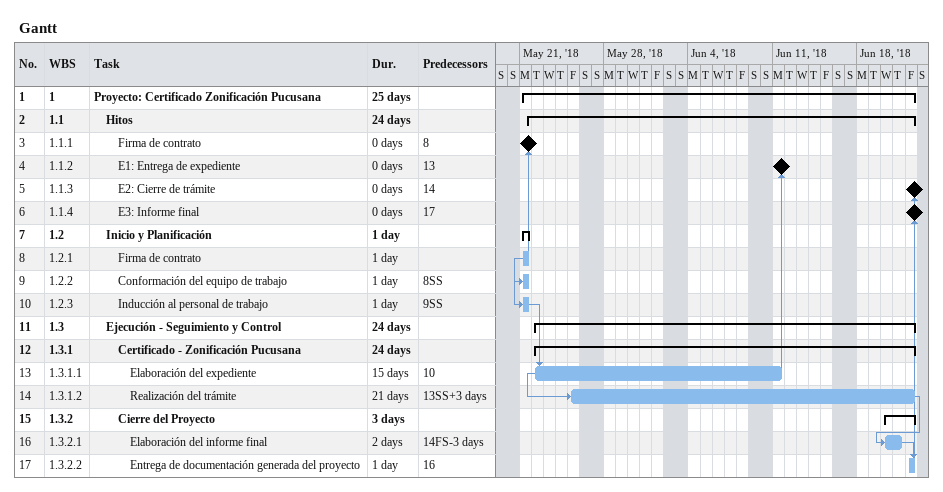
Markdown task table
Gantt

| ID | WBS | Task | Duration | Start | Finish | Predecessors |
|---|---|---|---|---|---|---|
| 1 | 1 | **Proyecto: Certificado Zonificación Pucusana** | 25d | 2018-05-21 | 2018-06-22 |  |
| 2 | 1.1 | **Hitos** | 24d | 2018-05-21 | 2018-06-22 |  |
| 3 | 1.1.1 | Firma de contrato | 0d | 2018-05-21 | 2018-05-21 | 8 |
| 4 | 1.1.2 | E1: Entrega de expediente | 0d | 2018-06-11 | 2018-06-11 | 13 |
| 5 | 1.1.3 | E2: Cierre de trámite | 0d | 2018-06-22 | 2018-06-22 | 14 |
| 6 | 1.1.4 | E3: Informe final | 0d | 2018-06-22 | 2018-06-22 | 17 |
| 7 | 1.2 | **Inicio y Planificación** | 1d | 2018-05-21 | 2018-05-21 |  |
| 8 | 1.2.1 | Firma de contrato | 1d | 2018-05-21 | 2018-05-21 |  |
| 9 | 1.2.2 | Conformación del equipo de trabajo | 1d | 2018-05-21 | 2018-05-21 | 8SS |
| 10 | 1.2.3 | Inducción al personal de trabajo | 1d | 2018-05-21 | 2018-05-21 | 9SS |
| 11 | 1.3 | **Ejecución - Seguimiento y Control** | 24d | 2018-05-22 | 2018-06-22 |  |
| 12 | 1.3.1 | **Certificado - Zonificación Pucusana** | 24d | 2018-05-22 | 2018-06-22 |  |
| 13 | 1.3.1.1 | Elaboración del expediente | 15d | 2018-05-22 | 2018-06-11 | 10 |
| 14 | 1.3.1.2 | Realización del trámite | 21d | 2018-05-25 | 2018-06-22 | 13SS+3d |
| 15 | 1.3.2 | **Cierre del Proyecto** | 3d | 2018-06-20 | 2018-06-22 |  |
| 16 | 1.3.2.1 | Elaboración del informe final | 2d | 2018-06-20 | 2018-06-21 | 14FS-3d |
| 17 | 1.3.2.2 | Entrega de documentación generada del proyecto | 1d | 2018-06-22 | 2018-06-22 | 16 |
